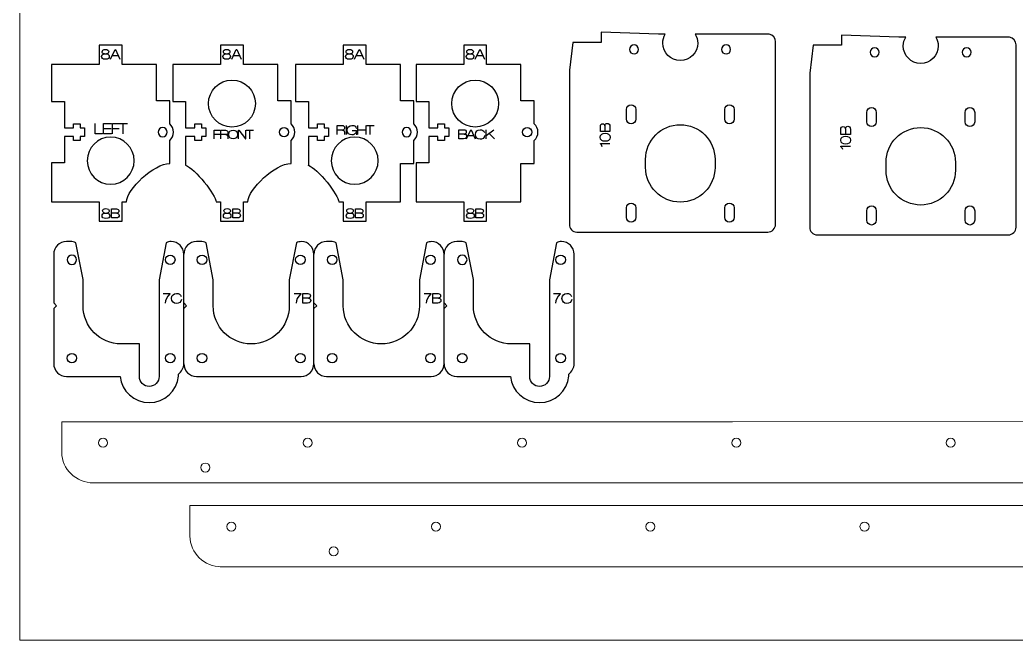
# Model space of a CAD drawing. Header units: millimetres. Extents: x 0 to 800, y 0 to 380.
# Drawn here: x 0 to 251.1, y 0 to 156.4 of the extents above; entities that cross this region are included whole.
import ezdxf

# ---------------------------------------------------------------- set-up
doc = ezdxf.new("R2010")
doc.units = ezdxf.units.MM
doc.layers.add('laser cut box', color=3, linetype='CONTINUOUS', lineweight=0, true_color=0x00ff00)
doc.layers.add('New Left D arm', color=1, linetype='CONTINUOUS', lineweight=0, true_color=0xff0000)
doc.layers.add('Layer_1', color=1, linetype='CONTINUOUS', true_color=0xff0000)

msp = doc.modelspace()

# ---------------------------------------------------------------- linework, layer by layer
at = {"layer": 'laser cut box', "color": 3, "true_color": 0x00ff00}
for p, q in [((0, 380), (0, 0)), ((0, 0), (800, 0))]:
    msp.add_line(p, q, dxfattribs=at)
at = {"layer": 'Layer_1'}
for p, q in [((140.39, 102.88), (188.51, 102.88)), ((201.02, 102.16), (249.13, 102.16))]:
    msp.add_line(p, q, dxfattribs=at)
at = {"layer": 'Layer_1', "color": 1, "true_color": 0xff0000}
for points in [[(162.69, 152.77), (160.97, 152.77), (146.5, 153.26), (146.5, 150.72), (139.38, 150.72), (138.5, 143.67), (138.5, 104.86)], [(188.36, 152.77), (170.25, 152.77)], [(190.48, 104.86), (190.48, 150.83)], [(223.31, 152.05), (221.59, 152.05), (207.12, 152.53), (207.12, 150), (200, 150), (199.12, 142.95), (199.12, 104.13)], [(248.99, 152.05), (230.87, 152.05)], [(37.76, 130.15), (37.76, 136), (34.4, 136), (34.4, 145.12), (25.76, 145.12), (25.76, 150), (20, 150), (20, 145.12), (8, 145.12), (8, 135.84), (11.2, 135.84), (11.2, 129.2), (13.49, 129.2), (13.49, 130.16), (15.17, 130.16), (15.17, 129.2), (16.28, 129.2), (16.28, 126.96), (15.17, 126.96), (15.17, 126), (13.49, 126), (13.49, 126.96), (11.2, 126.96), (11.2, 120.32), (8, 120.32), (8, 110.48), (20, 110.48), (20, 105.6), (25.76, 105.6), (25.76, 110.48), (26.89, 110.48), (26.89, 110.48)], [(68.34, 130.15), (68.34, 136), (64.98, 136), (64.98, 145.12), (56.34, 145.12), (56.34, 150), (50.58, 150), (50.58, 145.12), (38.58, 145.12), (38.58, 135.84), (41.78, 135.84), (41.78, 129.2), (44.07, 129.2), (44.07, 130.16), (45.75, 130.16), (45.75, 129.2), (46.86, 129.2), (46.86, 126.96), (45.75, 126.96), (45.75, 126), (44.07, 126), (44.07, 126.96), (41.78, 126.96), (41.78, 119.71), (41.78, 119.71), (41.78, 119.71)], [(99.27, 130.15), (99.27, 136), (95.91, 136), (95.91, 145.12), (87.27, 145.12), (87.27, 150), (81.51, 150), (81.51, 145.12), (69.51, 145.12), (69.51, 135.84), (72.71, 135.84), (72.71, 129.2), (75, 129.2), (75, 130.16), (76.68, 130.16), (76.68, 129.2), (77.79, 129.2), (77.79, 126.96), (76.68, 126.96), (76.68, 126), (75, 126), (75, 126.96), (72.71, 126.96), (72.71, 119.7), (72.71, 119.71)], [(129.64, 130.15), (129.64, 136), (126.28, 136), (126.28, 145.12), (117.64, 145.12), (117.64, 150), (111.88, 150), (111.88, 145.12), (99.88, 145.12), (99.88, 135.84), (103.08, 135.84), (103.08, 129.2), (105.37, 129.2), (105.37, 130.16), (107.05, 130.16), (107.05, 129.2), (108.16, 129.2), (108.16, 126.96), (107.05, 126.96), (107.05, 126), (105.37, 126), (105.37, 126.96), (103.08, 126.96), (103.08, 120.32), (99.88, 120.32), (99.88, 110.48), (111.88, 110.48), (111.88, 105.6), (117.64, 105.6), (117.64, 110.48), (126.28, 110.48), (126.28, 120.16), (129.64, 120.16), (129.64, 126.01)], [(251.1, 104.13), (251.1, 150.11)], [(154.83, 147.78), (154.83, 147.78)], [(178.03, 147.78), (178.03, 147.78)], [(215.45, 147.06), (215.45, 147.06)], [(238.65, 147.06), (238.65, 147.06)], [(59.38, 135.28), (59.38, 135.28)], [(120.68, 135.28), (120.68, 135.28)], [(152.87, 131.38), (152.87, 133.79)], [(155.27, 133.79), (155.27, 131.38), (155.27, 131.38)], [(177.67, 131.38), (177.67, 133.79)], [(180.07, 133.79), (180.07, 131.38), (180.07, 131.38)], [(213.49, 130.66), (213.49, 133.07)], [(215.89, 133.07), (215.89, 130.66), (215.89, 130.66)], [(238.29, 130.66), (238.29, 133.07)], [(240.69, 133.07), (240.69, 130.66), (240.69, 130.66)], [(37.16, 128.08), (37.16, 128.08)], [(67.74, 128.08), (67.74, 128.08)], [(98.67, 128.08), (98.67, 128.08)], [(129.04, 128.08), (129.04, 128.08)], [(37.76, 120.16), (37.76, 126.01)], [(68.34, 120.16), (68.34, 126.01)], [(99.27, 120.16), (99.27, 126.01)], [(28.8, 120.88), (28.8, 120.88)], [(90.31, 120.88), (90.31, 120.88)], [(157.71, 119.18), (157.71, 121.19)], [(175.23, 121.19), (175.23, 119.18), (175.23, 119.18)], [(37.76, 120.16), (37.76, 120.16), (37.76, 120.16)], [(80.38, 110.48), (80.38, 110.48), (81.51, 110.48), (81.51, 105.6), (87.27, 105.6), (87.27, 110.48), (95.91, 110.48), (95.91, 120.16), (99.27, 120.16), (99.27, 120.16), (99.27, 120.16)], [(218.33, 118.46), (218.33, 120.46)], [(235.85, 120.46), (235.85, 118.46), (235.85, 118.46)], [(49.45, 110.48), (49.45, 110.48), (50.58, 110.48), (50.58, 105.6), (56.34, 105.6), (56.34, 110.48), (57.47, 110.48), (57.47, 110.48)], [(152.87, 106.58), (152.87, 108.99)], [(155.27, 108.99), (155.27, 106.58), (155.27, 106.58)], [(177.67, 106.58), (177.67, 108.99)], [(180.07, 108.99), (180.07, 106.58), (180.07, 106.58)], [(213.49, 105.86), (213.49, 108.27)], [(215.89, 108.27), (215.89, 105.86), (215.89, 105.86)], [(238.29, 105.86), (238.29, 108.27)], [(240.69, 108.27), (240.69, 105.86), (240.69, 105.86)], [(12.71, 100.49), (11.71, 100.49)], [(38.11, 100.49), (38.11, 100.49)], [(45.51, 100.49), (44.51, 100.49)], [(78.31, 100.49), (77.31, 100.49)], [(111.11, 100.49), (110.11, 100.49)], [(15.91, 84.29), (15.91, 90.88), (14.12, 100.16)], [(36.89, 100.16), (35.1, 90.86), (35.09, 66.49)], [(48.71, 84.29), (48.71, 90.87), (46.92, 100.16)], [(69.69, 100.16), (67.9, 90.86), (67.91, 84.29)], [(81.51, 84.29), (81.51, 90.87), (79.72, 100.16)], [(102.49, 100.16), (100.7, 90.86), (100.71, 84.29)], [(114.31, 84.29), (114.31, 90.88), (112.52, 100.16)], [(135.29, 100.16), (133.5, 90.86), (133.49, 66.49)], [(8.51, 97.29), (8.51, 85.01), (9.21, 84.3), (8.51, 83.6), (8.51, 69.69)], [(41.31, 69.69), (41.31, 97.29)], [(45.9, 97.09), (45.9, 97.09)], [(70.7, 97.09), (70.7, 97.09)], [(74.11, 69.69), (74.11, 97.29)], [(78.71, 97.09), (78.71, 97.09)], [(103.51, 97.09), (103.51, 97.09)], [(106.91, 69.69), (106.91, 97.29)], [(139.71, 69.69), (139.71, 97.29)], [(13.1, 94.69), (13.1, 94.69)], [(37.9, 94.69), (37.9, 94.69)], [(111.51, 94.69), (111.51, 94.69)], [(136.31, 94.69), (136.31, 94.69)], [(41.3, 85.01), (42.01, 84.3), (41.3, 83.6)], [(74.11, 85.01), (74.81, 84.3), (74.11, 83.6)], [(106.91, 85.01), (107.61, 84.3), (106.91, 83.6)], [(30.12, 66.43), (30.12, 74.74)], [(128.52, 66.43), (128.52, 74.74)], [(13.1, 72.29), (13.1, 72.29)], [(45.9, 72.29), (45.9, 72.29)], [(70.7, 72.29), (70.7, 72.29)], [(78.71, 72.29), (78.71, 72.29)], [(103.51, 72.29), (103.51, 72.29)], [(111.51, 72.29), (111.51, 72.29)], [(37.9, 69.89), (37.9, 69.89)], [(136.31, 69.89), (136.31, 69.89)], [(11.71, 66.49), (25.24, 66.49)], [(39.96, 66.56), (39.96, 67.09)], [(44.51, 66.49), (70.91, 66.49)], [(77.31, 66.49), (103.71, 66.49)], [(110.11, 66.49), (123.64, 66.49)], [(138.36, 66.56), (138.36, 67.09)]]:
    msp.add_lwpolyline(points, dxfattribs=at)
at = {"layer": 'Layer_1', "color": 5, "true_color": 0x0000ff}
for points in [[(22.87, 146.48), (23.98, 148.9), (24.07, 148.9), (25.18, 146.48)], [(53.44, 146.48), (54.55, 148.9), (54.64, 148.9), (55.75, 146.48)], [(84.37, 146.48), (85.48, 148.9), (85.57, 148.9), (86.68, 146.48)], [(114.79, 146.48), (115.9, 148.9), (115.99, 148.9), (117.1, 146.48)], [(21.28, 147.81), (21.28, 147.82)], [(21.28, 147.81), (21.83, 147.81)], [(21.28, 147.81), (21.28, 147.81)], [(21.83, 147.82), (21.83, 147.81)], [(24.81, 147.28), (23.23, 147.28)], [(51.85, 147.81), (51.85, 147.82)], [(51.85, 147.81), (52.4, 147.81)], [(51.85, 147.81), (51.85, 147.81)], [(52.4, 147.82), (52.4, 147.81)], [(55.38, 147.28), (53.8, 147.28)], [(82.78, 147.81), (82.78, 147.82)], [(82.78, 147.81), (83.33, 147.81)], [(82.78, 147.81), (82.78, 147.81)], [(83.33, 147.82), (83.33, 147.81)], [(86.31, 147.28), (84.73, 147.28)], [(113.2, 147.81), (113.2, 147.82)], [(113.2, 147.81), (113.75, 147.81)], [(113.2, 147.81), (113.2, 147.81)], [(113.75, 147.82), (113.75, 147.81)], [(116.73, 147.28), (115.15, 147.28)], [(20.8, 127.62), (18.97, 127.62), (18.97, 130.22)], [(23.1, 127.62), (21.05, 127.62), (21.05, 130.22), (23.07, 130.22)], [(21.05, 129.01), (22.99, 129.01)], [(23.32, 127.62), (23.32, 130.22), (25.15, 130.22)], [(23.32, 129.01), (25.04, 129.01)], [(24.87, 130.22), (27.11, 130.22)], [(26, 127.62), (26, 130.22)], [(48.98, 126.41), (48.98, 128.55), (50.48, 128.55)], [(50.64, 126.41), (50.64, 128.55), (51.82, 128.55)], [(53.73, 128.6), (53.73, 128.6)], [(55.09, 126.41), (55.09, 128.55), (55.17, 128.55), (56.86, 126.41), (56.93, 126.41), (56.93, 128.55)], [(57.05, 128.55), (58.9, 128.55)], [(57.98, 126.41), (57.98, 128.55)], [(79.94, 127.47), (79.94, 129.77), (81.2, 129.77)], [(81.29, 128.59), (81.29, 128.59), (79.94, 128.58)], [(82.22, 129.77), (82.22, 127.47)], [(83.78, 128.5), (84.86, 128.5), (84.86, 127.42)], [(85.21, 127.47), (85.21, 129.77)], [(85.21, 128.7), (87.18, 128.7)], [(87.18, 129.77), (87.18, 127.47)], [(87.33, 129.77), (89.32, 129.77)], [(88.29, 127.47), (88.29, 129.75)], [(110.66, 128.68), (111.91, 128.68)], [(111.83, 126.38), (110.66, 126.38), (110.66, 128.68), (110.66, 128.68)], [(112.6, 126.38), (113.66, 128.68), (113.74, 128.68), (114.8, 126.38)], [(117.55, 127.24), (119.44, 128.68)], [(117.55, 126.38), (117.55, 128.68)], [(146.32, 128.24), (146.32, 129.55)], [(148.74, 129.46), (148.74, 128.24), (146.32, 128.24), (146.32, 128.24)], [(147.47, 129.66), (147.47, 128.24)], [(147.47, 129.66), (147.47, 129.66)], [(206.94, 127.51), (206.94, 128.82)], [(209.36, 128.74), (209.36, 127.51), (206.94, 127.51), (206.94, 127.51)], [(208.09, 128.94), (208.09, 127.51)], [(208.09, 128.94), (208.1, 128.94)], [(48.98, 127.56), (50.39, 127.56)], [(51.9, 127.46), (51.89, 127.45), (50.64, 127.45)], [(112.02, 127.59), (110.66, 127.59)], [(112.02, 127.59), (112.02, 127.58)], [(114.45, 127.14), (112.94, 127.14)], [(118.25, 127.77), (119.65, 126.38)], [(146.28, 126.78), (146.28, 126.78)], [(206.91, 126.05), (206.91, 126.05)], [(146.34, 125.14), (146.34, 125.23), (148.72, 125.23)], [(206.96, 124.41), (206.96, 124.5), (209.34, 124.5)], [(23.08, 108.73), (24.33, 108.73)], [(24.25, 106.44), (23.08, 106.44), (23.08, 108.73), (23.08, 108.73)], [(53.65, 108.73), (54.9, 108.73)], [(54.81, 106.44), (53.65, 106.44), (53.65, 108.73), (53.65, 108.73)], [(84.62, 108.73), (85.87, 108.73)], [(85.78, 106.44), (84.62, 106.44), (84.62, 108.73), (84.62, 108.73)], [(114.97, 108.73), (116.22, 108.73)], [(116.13, 106.44), (114.97, 106.44), (114.97, 108.73), (114.97, 108.73)], [(21.4, 107.67), (21.4, 107.68)], [(21.4, 107.67), (21.95, 107.67)], [(21.4, 107.67), (21.4, 107.67)], [(21.95, 107.68), (21.95, 107.67)], [(24.44, 107.64), (23.08, 107.64)], [(24.44, 107.64), (24.44, 107.64)], [(51.97, 107.67), (51.97, 107.68)], [(51.97, 107.67), (52.52, 107.67)], [(51.97, 107.67), (51.97, 107.67)], [(52.52, 107.68), (52.52, 107.67)], [(55.01, 107.64), (53.65, 107.64)], [(55.01, 107.64), (55.01, 107.64)], [(82.94, 107.67), (82.94, 107.68)], [(82.94, 107.67), (83.49, 107.67)], [(82.94, 107.67), (82.94, 107.67)], [(83.49, 107.68), (83.49, 107.67)], [(85.98, 107.64), (84.62, 107.64)], [(85.98, 107.64), (85.98, 107.64)], [(113.29, 107.67), (113.29, 107.68)], [(113.29, 107.67), (113.84, 107.67)], [(113.29, 107.67), (113.29, 107.67)], [(113.84, 107.68), (113.84, 107.67)], [(116.33, 107.64), (114.97, 107.64)], [(116.33, 107.64), (116.33, 107.64)], [(36.12, 87.35), (37.81, 87.35), (37.81, 87.27)], [(69.1, 87.36), (70.78, 87.36), (70.78, 87.27)], [(71.29, 87.37), (72.6, 87.37)], [(72.51, 84.96), (71.29, 84.96), (71.29, 87.37), (71.29, 87.37)], [(72.72, 86.22), (71.29, 86.22)], [(72.72, 86.22), (72.72, 86.22)], [(101.9, 87.35), (103.58, 87.35), (103.58, 87.27)], [(104.09, 87.37), (105.4, 87.37)], [(105.31, 84.95), (104.09, 84.95), (104.09, 87.37), (104.09, 87.37)], [(105.52, 86.22), (104.09, 86.22)], [(105.52, 86.22), (105.52, 86.22)], [(134.52, 87.35), (136.21, 87.35), (136.21, 87.27)]]:
    msp.add_lwpolyline(points, dxfattribs=at)
at = {"layer": 'Layer_1', "color": 1, "true_color": 0xff0000}
for points in [[(162.07, 150.53), (162.07, 151.35), (162.3, 152.11), (162.69, 152.77)], [(170.25, 152.77), (170.64, 152.12), (170.87, 151.35), (170.87, 150.53)], [(188.88, 152.77), (188.76, 152.75), (188.63, 152.77), (188.36, 152.77)], [(190.48, 150.83), (190.48, 151.8), (189.79, 152.6), (188.88, 152.77)], [(222.69, 149.8), (222.69, 150.62), (222.92, 151.39), (223.31, 152.05)], [(230.87, 152.05), (231.26, 151.39), (231.49, 150.62), (231.49, 149.8)], [(249.5, 152.05), (249.38, 152.03), (249.26, 152.05), (248.99, 152.05)], [(251.1, 150.11), (251.1, 151.07), (250.41, 151.87), (249.5, 152.05)], [(154.83, 150.06), (154.2, 150.06), (153.69, 149.55), (153.69, 148.92)], [(153.69, 148.92), (153.69, 148.29), (154.2, 147.78), (154.83, 147.78)], [(155.97, 148.92), (155.97, 149.55), (155.46, 150.06), (154.83, 150.06)], [(154.83, 147.78), (155.46, 147.78), (155.97, 148.29), (155.97, 148.92)], [(166.47, 146.13), (164.04, 146.13), (162.07, 148.1), (162.07, 150.53)], [(170.87, 150.53), (170.87, 148.1), (168.9, 146.13), (166.47, 146.13)], [(178.03, 150.06), (177.4, 150.06), (176.89, 149.55), (176.89, 148.92)], [(176.89, 148.92), (176.89, 148.29), (177.4, 147.78), (178.03, 147.78)], [(179.17, 148.92), (179.17, 149.55), (178.66, 150.06), (178.03, 150.06)], [(178.03, 147.78), (178.66, 147.78), (179.17, 148.29), (179.17, 148.92)], [(215.45, 149.34), (214.83, 149.34), (214.31, 148.82), (214.31, 148.2)], [(214.31, 148.2), (214.31, 147.57), (214.83, 147.06), (215.45, 147.06)], [(216.59, 148.2), (216.59, 148.82), (216.08, 149.34), (215.45, 149.34)], [(215.45, 147.06), (216.08, 147.06), (216.59, 147.57), (216.59, 148.2)], [(227.09, 145.4), (224.66, 145.4), (222.69, 147.37), (222.69, 149.8)], [(231.49, 149.8), (231.49, 147.37), (229.52, 145.4), (227.09, 145.4)], [(238.65, 149.34), (238.03, 149.34), (237.51, 148.82), (237.51, 148.2)], [(237.51, 148.2), (237.51, 147.57), (238.03, 147.06), (238.65, 147.06)], [(239.79, 148.2), (239.79, 148.82), (239.28, 149.34), (238.65, 149.34)], [(238.65, 147.06), (239.28, 147.06), (239.79, 147.57), (239.79, 148.2)], [(47.54, 135.28), (47.54, 138.56), (50.19, 141.22), (53.46, 141.22)], [(53.46, 141.22), (56.73, 141.22), (59.38, 138.56), (59.38, 135.28)], [(108.84, 135.28), (108.84, 138.56), (111.49, 141.22), (114.76, 141.22)], [(114.76, 141.22), (118.03, 141.22), (120.68, 138.56), (120.68, 135.28)], [(53.46, 129.34), (50.19, 129.34), (47.54, 132), (47.54, 135.28)], [(59.38, 135.28), (59.38, 132), (56.73, 129.34), (53.46, 129.34)], [(114.76, 129.34), (111.49, 129.34), (108.84, 132), (108.84, 135.28)], [(120.68, 135.28), (120.68, 132), (118.03, 129.34), (114.76, 129.34)], [(152.87, 133.79), (152.87, 134.45), (153.4, 134.99), (154.07, 134.99)], [(154.07, 134.99), (154.73, 134.99), (155.27, 134.45), (155.27, 133.79)], [(177.67, 133.79), (177.67, 134.45), (178.2, 134.99), (178.87, 134.99)], [(178.87, 134.99), (179.53, 134.99), (180.07, 134.45), (180.07, 133.79)], [(213.49, 133.07), (213.49, 133.73), (214.03, 134.27), (214.69, 134.27)], [(214.69, 134.27), (215.35, 134.27), (215.89, 133.73), (215.89, 133.07)], [(238.29, 133.07), (238.29, 133.73), (238.83, 134.27), (239.49, 134.27)], [(239.49, 134.27), (240.15, 134.27), (240.69, 133.73), (240.69, 133.07)], [(154.07, 130.18), (153.4, 130.18), (152.87, 130.72), (152.87, 131.38)], [(155.27, 131.38), (155.27, 130.72), (154.73, 130.18), (154.07, 130.18)], [(178.87, 130.18), (178.2, 130.18), (177.67, 130.72), (177.67, 131.38)], [(180.07, 131.38), (180.07, 130.72), (179.53, 130.18), (178.87, 130.18)], [(214.69, 129.46), (214.03, 129.46), (213.49, 130), (213.49, 130.66)], [(215.89, 130.66), (215.89, 130), (215.35, 129.46), (214.69, 129.46)], [(239.49, 129.46), (238.83, 129.46), (238.29, 130), (238.29, 130.66)], [(240.69, 130.66), (240.69, 130), (240.15, 129.46), (239.49, 129.46)], [(36, 129.24), (35.36, 129.24), (34.84, 128.72), (34.84, 128.08)], [(34.84, 128.08), (34.84, 127.44), (35.36, 126.92), (36, 126.92)], [(37.16, 128.08), (37.16, 128.72), (36.64, 129.24), (36, 129.24)], [(36, 126.92), (36.64, 126.92), (37.16, 127.44), (37.16, 128.08)], [(38.72, 128.08), (38.72, 128.91), (38.35, 129.65), (37.76, 130.15)], [(37.76, 126.01), (38.35, 126.51), (38.72, 127.25), (38.72, 128.08)], [(65.42, 128.08), (65.42, 128.72), (65.94, 129.24), (66.58, 129.24)], [(66.58, 126.92), (65.94, 126.92), (65.42, 127.44), (65.42, 128.08)], [(66.58, 129.24), (67.22, 129.24), (67.74, 128.72), (67.74, 128.08)], [(67.74, 128.08), (67.74, 127.44), (67.22, 126.92), (66.58, 126.92)], [(69.3, 128.08), (69.3, 128.91), (68.92, 129.65), (68.34, 130.15)], [(68.34, 126.01), (68.92, 126.51), (69.3, 127.25), (69.3, 128.08)], [(97.51, 129.24), (96.87, 129.24), (96.35, 128.72), (96.35, 128.08)], [(96.35, 128.08), (96.35, 127.44), (96.87, 126.92), (97.51, 126.92)], [(98.67, 128.08), (98.67, 128.72), (98.15, 129.24), (97.51, 129.24)], [(97.51, 126.92), (98.15, 126.92), (98.67, 127.44), (98.67, 128.08)], [(100.23, 128.08), (100.23, 128.91), (99.85, 129.65), (99.27, 130.15)], [(99.27, 126.01), (99.85, 126.51), (100.23, 127.25), (100.23, 128.08)], [(126.72, 128.08), (126.72, 128.72), (127.24, 129.24), (127.88, 129.24)], [(127.88, 126.92), (127.24, 126.92), (126.72, 127.44), (126.72, 128.08)], [(127.88, 129.24), (128.52, 129.24), (129.04, 128.72), (129.04, 128.08)], [(129.04, 128.08), (129.04, 127.44), (128.52, 126.92), (127.88, 126.92)], [(130.6, 128.08), (130.6, 128.91), (130.22, 129.65), (129.64, 130.15)], [(129.64, 126.01), (130.22, 126.51), (130.6, 127.25), (130.6, 128.08)], [(157.71, 121.19), (157.71, 126.02), (161.63, 129.95), (166.47, 129.95)], [(166.47, 129.95), (171.31, 129.95), (175.23, 126.02), (175.23, 121.19)], [(218.33, 120.46), (218.33, 125.3), (222.25, 129.22), (227.09, 129.22)], [(227.09, 129.22), (231.93, 129.22), (235.85, 125.3), (235.85, 120.46)], [(22.88, 126.82), (19.61, 126.82), (16.96, 124.16), (16.96, 120.88)], [(28.8, 120.88), (28.8, 124.16), (26.15, 126.82), (22.88, 126.82)], [(84.39, 126.82), (81.12, 126.82), (78.47, 124.16), (78.47, 120.88)], [(90.31, 120.88), (90.31, 124.16), (87.66, 126.82), (84.39, 126.82)], [(16.96, 120.88), (16.96, 117.6), (19.61, 114.94), (22.88, 114.94)], [(22.88, 114.94), (26.15, 114.94), (28.8, 117.6), (28.8, 120.88)], [(78.47, 120.88), (78.47, 117.6), (81.12, 114.94), (84.39, 114.94)], [(84.39, 114.94), (87.66, 114.94), (90.31, 117.6), (90.31, 120.88)], [(26.89, 110.48), (26.89, 113.69), (33.8, 120.16), (37.76, 120.16)], [(41.78, 119.71), (44.09, 119.06), (49.45, 112.07), (49.45, 110.48)], [(57.47, 110.48), (57.47, 113.69), (64.38, 120.16), (68.34, 120.16)], [(72.71, 119.71), (75.02, 119.06), (80.38, 112.07), (80.38, 110.48)], [(166.47, 110.42), (161.63, 110.42), (157.71, 114.35), (157.71, 119.18)], [(175.23, 119.18), (175.23, 114.35), (171.3, 110.42), (166.47, 110.42)], [(227.09, 109.7), (222.25, 109.7), (218.33, 113.62), (218.33, 118.46)], [(235.85, 118.46), (235.85, 113.62), (231.93, 109.7), (227.09, 109.7)], [(152.87, 108.99), (152.87, 109.65), (153.4, 110.19), (154.07, 110.19)], [(154.07, 110.19), (154.73, 110.19), (155.27, 109.65), (155.27, 108.99)], [(177.67, 108.99), (177.67, 109.65), (178.2, 110.19), (178.87, 110.19)], [(178.87, 110.19), (179.53, 110.19), (180.07, 109.65), (180.07, 108.99)], [(213.49, 108.27), (213.49, 108.93), (214.03, 109.47), (214.69, 109.47)], [(214.69, 109.47), (215.35, 109.47), (215.89, 108.93), (215.89, 108.27)], [(238.29, 108.27), (238.29, 108.93), (238.83, 109.47), (239.49, 109.47)], [(239.49, 109.47), (240.15, 109.47), (240.69, 108.93), (240.69, 108.27)], [(154.07, 105.38), (153.4, 105.38), (152.87, 105.92), (152.87, 106.58)], [(155.27, 106.58), (155.27, 105.92), (154.73, 105.38), (154.07, 105.38)], [(178.87, 105.38), (178.2, 105.38), (177.67, 105.92), (177.67, 106.58)], [(180.07, 106.58), (180.07, 105.92), (179.53, 105.38), (178.87, 105.38)], [(214.69, 104.66), (214.03, 104.66), (213.49, 105.2), (213.49, 105.86)], [(215.89, 105.86), (215.89, 105.2), (215.35, 104.66), (214.69, 104.66)], [(239.49, 104.66), (238.83, 104.66), (238.29, 105.2), (238.29, 105.86)], [(240.69, 105.86), (240.69, 105.2), (240.15, 104.66), (239.49, 104.66)], [(138.5, 104.86), (138.42, 103.77), (139.3, 102.88), (140.39, 102.88)], [(188.51, 102.88), (189.6, 102.88), (190.48, 103.76), (190.48, 104.86)], [(199.12, 104.13), (199.04, 103.04), (199.92, 102.16), (201.02, 102.16)], [(249.13, 102.16), (250.22, 102.16), (251.1, 103.04), (251.1, 104.13)], [(11.71, 100.49), (9.94, 100.49), (8.51, 99.06), (8.51, 97.29)], [(14.12, 100.16), (13.69, 100.37), (13.22, 100.49), (12.71, 100.49)], [(38.11, 100.49), (37.6, 100.49), (37.32, 100.37), (36.89, 100.16)], [(41.31, 97.29), (41.31, 99.06), (39.87, 100.49), (38.11, 100.49)], [(44.51, 100.49), (42.74, 100.49), (41.31, 99.06), (41.31, 97.29)], [(46.92, 100.16), (46.5, 100.37), (46.02, 100.49), (45.51, 100.49)], [(71.01, 100.49), (70.54, 100.47), (70.09, 100.36), (69.69, 100.16)], [(74.11, 97.29), (74.11, 99.02), (72.73, 100.43), (71.01, 100.49)], [(77.31, 100.49), (75.54, 100.49), (74.11, 99.06), (74.11, 97.29)], [(79.72, 100.16), (79.3, 100.37), (78.82, 100.49), (78.31, 100.49)], [(103.81, 100.49), (103.34, 100.47), (102.89, 100.36), (102.49, 100.16)], [(106.91, 97.29), (106.91, 99.02), (105.53, 100.43), (103.81, 100.49)], [(110.11, 100.49), (108.34, 100.49), (106.91, 99.06), (106.91, 97.29)], [(112.52, 100.16), (112.09, 100.37), (111.61, 100.49), (111.11, 100.49)], [(136.51, 100.49), (136, 100.49), (135.72, 100.37), (135.29, 100.16)], [(139.71, 97.29), (139.71, 99.06), (138.27, 100.49), (136.51, 100.49)], [(13.1, 97.09), (12.44, 97.09), (11.9, 96.55), (11.9, 95.89)], [(11.9, 95.89), (11.9, 95.23), (12.44, 94.69), (13.1, 94.69)], [(14.3, 95.89), (14.3, 96.55), (13.77, 97.09), (13.1, 97.09)], [(13.1, 94.69), (13.77, 94.69), (14.3, 95.23), (14.3, 95.89)], [(36.7, 95.89), (36.7, 96.55), (37.24, 97.09), (37.9, 97.09)], [(37.9, 94.69), (37.24, 94.69), (36.7, 95.23), (36.7, 95.89)], [(37.9, 97.09), (38.57, 97.09), (39.1, 96.55), (39.1, 95.89)], [(39.1, 95.89), (39.1, 95.23), (38.57, 94.69), (37.9, 94.69)], [(44.7, 95.89), (44.7, 96.55), (45.24, 97.09), (45.9, 97.09)], [(45.9, 94.69), (45.24, 94.69), (44.7, 95.23), (44.7, 95.89)], [(45.9, 97.09), (46.57, 97.09), (47.1, 96.55), (47.1, 95.89)], [(47.1, 95.89), (47.1, 95.23), (46.57, 94.69), (45.9, 94.69)], [(69.5, 95.89), (69.5, 96.55), (70.04, 97.09), (70.7, 97.09)], [(70.7, 94.69), (70.04, 94.69), (69.5, 95.23), (69.5, 95.89)], [(70.7, 97.09), (71.37, 97.09), (71.9, 96.55), (71.9, 95.89)], [(71.9, 95.89), (71.9, 95.23), (71.37, 94.69), (70.7, 94.69)], [(77.51, 95.89), (77.51, 96.55), (78.04, 97.09), (78.71, 97.09)], [(78.71, 94.69), (78.04, 94.69), (77.51, 95.23), (77.51, 95.89)], [(78.71, 97.09), (79.37, 97.09), (79.91, 96.55), (79.91, 95.89)], [(79.91, 95.89), (79.91, 95.23), (79.37, 94.69), (78.71, 94.69)], [(102.31, 95.89), (102.31, 96.55), (102.84, 97.09), (103.51, 97.09)], [(103.51, 94.69), (102.84, 94.69), (102.31, 95.23), (102.31, 95.89)], [(103.51, 97.09), (104.17, 97.09), (104.71, 96.55), (104.71, 95.89)], [(104.71, 95.89), (104.71, 95.23), (104.17, 94.69), (103.51, 94.69)], [(111.51, 97.09), (110.84, 97.09), (110.31, 96.55), (110.31, 95.89)], [(110.31, 95.89), (110.31, 95.23), (110.84, 94.69), (111.51, 94.69)], [(112.71, 95.89), (112.71, 96.55), (112.17, 97.09), (111.51, 97.09)], [(111.51, 94.69), (112.17, 94.69), (112.71, 95.23), (112.71, 95.89)], [(135.11, 95.89), (135.11, 96.55), (135.64, 97.09), (136.31, 97.09)], [(136.31, 94.69), (135.64, 94.69), (135.11, 95.23), (135.11, 95.89)], [(136.31, 97.09), (136.97, 97.09), (137.51, 96.55), (137.51, 95.89)], [(137.51, 95.89), (137.51, 95.23), (136.97, 94.69), (136.31, 94.69)], [(25.51, 74.69), (20.2, 74.69), (15.91, 78.99), (15.91, 84.29)], [(58.31, 74.69), (53, 74.69), (48.71, 78.99), (48.71, 84.29)], [(67.91, 84.29), (67.91, 78.99), (63.61, 74.69), (58.31, 74.69)], [(91.11, 74.69), (85.8, 74.69), (81.51, 78.99), (81.51, 84.29)], [(100.71, 84.29), (100.71, 78.99), (96.41, 74.69), (91.11, 74.69)], [(123.91, 74.69), (118.6, 74.69), (114.31, 78.99), (114.31, 84.29)], [(30.12, 74.74), (30.12, 74.74), (27.18, 74.69), (25.51, 74.69)], [(128.52, 74.74), (128.52, 74.74), (125.58, 74.69), (123.91, 74.69)], [(11.9, 71.09), (11.9, 71.75), (12.44, 72.29), (13.1, 72.29)], [(13.1, 69.89), (12.44, 69.89), (11.9, 70.43), (11.9, 71.09)], [(13.1, 72.29), (13.77, 72.29), (14.3, 71.75), (14.3, 71.09)], [(14.3, 71.09), (14.3, 70.43), (13.77, 69.89), (13.1, 69.89)], [(36.7, 71.09), (36.7, 71.75), (37.24, 72.29), (37.9, 72.29)], [(37.9, 69.89), (37.24, 69.89), (36.7, 70.43), (36.7, 71.09)], [(37.9, 72.29), (38.57, 72.29), (39.1, 71.75), (39.1, 71.09)], [(39.1, 71.09), (39.1, 70.43), (38.57, 69.89), (37.9, 69.89)], [(44.7, 71.09), (44.7, 71.75), (45.24, 72.29), (45.9, 72.29)], [(45.9, 69.89), (45.24, 69.89), (44.7, 70.43), (44.7, 71.09)], [(45.9, 72.29), (46.57, 72.29), (47.1, 71.75), (47.1, 71.09)], [(47.1, 71.09), (47.1, 70.43), (46.57, 69.89), (45.9, 69.89)], [(69.5, 71.09), (69.5, 71.75), (70.04, 72.29), (70.7, 72.29)], [(70.7, 69.89), (70.04, 69.89), (69.5, 70.43), (69.5, 71.09)], [(70.7, 72.29), (71.37, 72.29), (71.9, 71.75), (71.9, 71.09)], [(71.9, 71.09), (71.9, 70.43), (71.37, 69.89), (70.7, 69.89)], [(77.51, 71.09), (77.51, 71.75), (78.04, 72.29), (78.71, 72.29)], [(78.71, 69.89), (78.04, 69.89), (77.51, 70.43), (77.51, 71.09)], [(78.71, 72.29), (79.37, 72.29), (79.91, 71.75), (79.91, 71.09)], [(79.91, 71.09), (79.91, 70.43), (79.37, 69.89), (78.71, 69.89)], [(102.31, 71.09), (102.31, 71.75), (102.84, 72.29), (103.51, 72.29)], [(103.51, 69.89), (102.84, 69.89), (102.31, 70.43), (102.31, 71.09)], [(103.51, 72.29), (104.17, 72.29), (104.71, 71.75), (104.71, 71.09)], [(104.71, 71.09), (104.71, 70.43), (104.17, 69.89), (103.51, 69.89)], [(110.31, 71.09), (110.31, 71.75), (110.84, 72.29), (111.51, 72.29)], [(111.51, 69.89), (110.84, 69.89), (110.31, 70.43), (110.31, 71.09)], [(111.51, 72.29), (112.17, 72.29), (112.71, 71.75), (112.71, 71.09)], [(112.71, 71.09), (112.71, 70.43), (112.17, 69.89), (111.51, 69.89)], [(135.11, 71.09), (135.11, 71.75), (135.64, 72.29), (136.31, 72.29)], [(136.31, 69.89), (135.64, 69.89), (135.11, 70.43), (135.11, 71.09)], [(136.31, 72.29), (136.97, 72.29), (137.51, 71.75), (137.51, 71.09)], [(137.51, 71.09), (137.51, 70.43), (136.97, 69.89), (136.31, 69.89)], [(8.51, 69.69), (8.51, 67.92), (9.94, 66.49), (11.71, 66.49)], [(39.96, 67.09), (40.77, 67.67), (41.31, 68.62), (41.31, 69.69)], [(41.31, 69.69), (41.31, 67.92), (42.74, 66.49), (44.51, 66.49)], [(70.91, 66.49), (72.67, 66.49), (74.11, 67.92), (74.11, 69.69)], [(74.11, 69.69), (74.11, 67.92), (75.54, 66.49), (77.31, 66.49)], [(103.71, 66.49), (105.47, 66.49), (106.91, 67.92), (106.91, 69.69)], [(106.91, 69.69), (106.91, 67.92), (108.34, 66.49), (110.11, 66.49)], [(138.36, 67.09), (139.17, 67.67), (139.71, 68.62), (139.71, 69.69)], [(25.24, 66.49), (25.64, 62.78), (28.78, 59.89), (32.6, 59.89)], [(32.6, 63.95), (31.23, 63.95), (30.12, 65.06), (30.12, 66.43)], [(32.6, 59.89), (36.44, 59.89), (39.59, 62.81), (39.96, 66.56)], [(35.09, 66.49), (35.09, 65.12), (33.97, 63.95), (32.6, 63.95)], [(123.64, 66.49), (124.04, 62.78), (127.18, 59.89), (131, 59.89)], [(131, 63.95), (129.63, 63.95), (128.52, 65.06), (128.52, 66.43)], [(131, 59.89), (134.84, 59.89), (137.99, 62.81), (138.36, 66.56)], [(133.49, 66.49), (133.49, 65.12), (132.37, 63.95), (131, 63.95)]]:
    msp.add_open_spline(points, degree=3, dxfattribs=at)
at = {"layer": 'Layer_1', "color": 5, "true_color": 0x0000ff}
for points in [[(20.73, 148.34), (20.73, 148.73), (21.02, 148.93), (21.56, 148.93)], [(21.28, 147.82), (20.85, 147.85), (20.73, 148.14), (20.73, 148.34)], [(21.56, 148.93), (22.09, 148.93), (22.39, 148.73), (22.39, 148.34)], [(22.39, 148.34), (22.39, 148.14), (22.26, 147.85), (21.83, 147.82)], [(51.3, 148.34), (51.3, 148.73), (51.59, 148.93), (52.12, 148.93)], [(51.85, 147.82), (51.42, 147.85), (51.3, 148.14), (51.3, 148.34)], [(52.12, 148.93), (52.66, 148.93), (52.95, 148.73), (52.95, 148.34)], [(52.95, 148.34), (52.95, 148.14), (52.83, 147.85), (52.4, 147.82)], [(82.22, 148.34), (82.22, 148.73), (82.52, 148.93), (83.05, 148.93)], [(82.78, 147.82), (82.35, 147.85), (82.22, 148.14), (82.22, 148.34)], [(83.05, 148.93), (83.59, 148.93), (83.88, 148.73), (83.88, 148.34)], [(83.88, 148.34), (83.88, 148.14), (83.76, 147.85), (83.33, 147.82)], [(112.64, 148.34), (112.64, 148.73), (112.94, 148.93), (113.47, 148.93)], [(113.2, 147.82), (112.77, 147.85), (112.64, 148.14), (112.64, 148.34)], [(113.47, 148.93), (114.01, 148.93), (114.3, 148.73), (114.3, 148.34)], [(114.3, 148.34), (114.3, 148.14), (114.18, 147.85), (113.75, 147.82)], [(20.6, 147.13), (20.6, 147.51), (20.8, 147.76), (21.28, 147.81)], [(21.56, 146.44), (20.84, 146.44), (20.6, 146.76), (20.6, 147.13)], [(22.51, 147.13), (22.51, 146.76), (22.27, 146.44), (21.56, 146.44)], [(21.83, 147.81), (22.31, 147.76), (22.51, 147.51), (22.51, 147.13)], [(51.17, 147.13), (51.17, 147.51), (51.37, 147.76), (51.85, 147.81)], [(52.12, 146.44), (51.41, 146.44), (51.17, 146.76), (51.17, 147.13)], [(53.08, 147.13), (53.08, 146.76), (52.84, 146.44), (52.12, 146.44)], [(52.4, 147.81), (52.88, 147.76), (53.08, 147.51), (53.08, 147.13)], [(82.1, 147.13), (82.1, 147.51), (82.3, 147.76), (82.78, 147.81)], [(83.05, 146.44), (82.34, 146.44), (82.1, 146.76), (82.1, 147.13)], [(84.01, 147.13), (84.01, 146.76), (83.77, 146.44), (83.05, 146.44)], [(83.33, 147.81), (83.81, 147.76), (84.01, 147.51), (84.01, 147.13)], [(112.52, 147.13), (112.52, 147.51), (112.72, 147.76), (113.2, 147.81)], [(113.47, 146.44), (112.75, 146.44), (112.52, 146.76), (112.52, 147.13)], [(114.43, 147.13), (114.43, 146.76), (114.19, 146.44), (113.47, 146.44)], [(113.75, 147.81), (114.23, 147.76), (114.43, 147.51), (114.43, 147.13)], [(51.82, 128.55), (52.25, 128.55), (52.41, 128.35), (52.41, 127.97)], [(52.62, 127.48), (52.62, 128.19), (53.12, 128.6), (53.73, 128.6)], [(53.73, 128.6), (54.34, 128.6), (54.84, 128.19), (54.84, 127.48)], [(81.2, 129.77), (81.66, 129.77), (81.84, 129.55), (81.84, 129.14)], [(81.84, 129.14), (81.84, 128.92), (81.69, 128.61), (81.29, 128.59)], [(81.29, 128.59), (81.64, 128.58), (81.8, 128.42), (81.8, 128.1)], [(81.8, 128.1), (81.8, 128.02), (81.8, 127.56), (81.85, 127.47)], [(82.5, 128.57), (82.5, 129.33), (83.04, 129.77), (83.69, 129.77)], [(83.69, 127.37), (83.03, 127.37), (82.5, 127.81), (82.5, 128.57)], [(83.69, 129.77), (84.41, 129.77), (84.74, 129.45), (84.82, 129)], [(84.78, 128.11), (84.62, 127.58), (84.17, 127.37), (83.69, 127.37)], [(84.86, 128.5), (84.82, 128.23), (84.78, 128.11), (84.78, 128.11)], [(111.91, 128.68), (112.28, 128.68), (112.53, 128.48), (112.53, 128.11)], [(112.53, 128.11), (112.53, 127.84), (112.29, 127.58), (112.02, 127.59)], [(114.81, 127.48), (114.81, 128.24), (115.34, 128.68), (116, 128.68)], [(116, 128.68), (116.54, 128.68), (116.97, 128.46), (117.09, 127.96)], [(146.32, 129.55), (146.32, 129.93), (146.53, 130.2), (146.92, 130.2)], [(146.92, 130.2), (147.2, 130.2), (147.47, 129.95), (147.47, 129.66)], [(147.47, 129.66), (147.49, 129.98), (147.66, 130.27), (148.08, 130.27)], [(148.08, 130.27), (148.36, 130.27), (148.74, 130.09), (148.74, 129.46)], [(206.94, 128.82), (206.94, 129.21), (207.15, 129.47), (207.54, 129.47)], [(207.54, 129.47), (207.83, 129.47), (208.1, 129.22), (208.09, 128.94)], [(208.1, 128.94), (208.11, 129.25), (208.28, 129.55), (208.7, 129.55)], [(208.7, 129.55), (208.98, 129.55), (209.36, 129.37), (209.36, 128.74)], [(51.89, 127.45), (52.22, 127.45), (52.37, 127.3), (52.37, 127)], [(52.41, 127.97), (52.41, 127.76), (52.27, 127.48), (51.9, 127.46)], [(52.37, 127), (52.37, 126.92), (52.37, 126.5), (52.42, 126.41)], [(53.73, 126.36), (53.12, 126.36), (52.62, 126.77), (52.62, 127.48)], [(54.84, 127.48), (54.84, 126.77), (54.34, 126.36), (53.73, 126.36)], [(112.6, 127.01), (112.6, 126.74), (112.43, 126.38), (111.83, 126.38)], [(112.02, 127.58), (112.32, 127.57), (112.6, 127.41), (112.6, 127.01)], [(116, 126.28), (115.34, 126.28), (114.81, 126.72), (114.81, 127.48)], [(117.15, 127.2), (117.08, 126.59), (116.53, 126.28), (116, 126.28)], [(146.28, 126.78), (146.28, 127.52), (146.86, 127.79), (147.53, 127.79)], [(147.53, 125.76), (146.86, 125.76), (146.28, 126.03), (146.28, 126.78)], [(147.53, 127.79), (148.2, 127.79), (148.77, 127.52), (148.77, 126.78)], [(148.77, 126.78), (148.77, 126.03), (148.2, 125.76), (147.53, 125.76)], [(206.91, 126.05), (206.91, 126.8), (207.48, 127.06), (208.15, 127.06)], [(208.15, 125.04), (207.48, 125.04), (206.91, 125.31), (206.91, 126.05)], [(208.15, 127.06), (208.82, 127.06), (209.4, 126.8), (209.4, 126.05)], [(209.4, 126.05), (209.4, 125.31), (208.82, 125.04), (208.15, 125.04)], [(146.79, 124.39), (146.7, 124.75), (146.5, 125), (146.34, 125.14)], [(207.41, 123.66), (207.32, 124.03), (207.13, 124.27), (206.96, 124.41)], [(20.85, 108.2), (20.85, 108.59), (21.14, 108.79), (21.68, 108.79)], [(21.4, 107.68), (20.97, 107.71), (20.85, 108), (20.85, 108.2)], [(21.68, 108.79), (22.21, 108.79), (22.51, 108.59), (22.51, 108.2)], [(22.51, 108.2), (22.51, 108), (22.38, 107.71), (21.95, 107.68)], [(24.33, 108.73), (24.69, 108.73), (24.95, 108.54), (24.95, 108.16)], [(24.95, 108.16), (24.95, 107.89), (24.71, 107.64), (24.44, 107.64)], [(51.42, 108.2), (51.42, 108.59), (51.71, 108.79), (52.25, 108.79)], [(51.97, 107.68), (51.54, 107.71), (51.42, 108), (51.42, 108.2)], [(52.25, 108.79), (52.78, 108.79), (53.07, 108.59), (53.07, 108.2)], [(53.07, 108.2), (53.07, 108), (52.95, 107.71), (52.52, 107.68)], [(54.9, 108.73), (55.26, 108.73), (55.52, 108.54), (55.52, 108.16)], [(55.52, 108.16), (55.52, 107.89), (55.28, 107.64), (55.01, 107.64)], [(82.38, 108.2), (82.38, 108.59), (82.68, 108.79), (83.21, 108.79)], [(82.94, 107.68), (82.51, 107.71), (82.38, 108), (82.38, 108.2)], [(83.21, 108.79), (83.75, 108.79), (84.04, 108.59), (84.04, 108.2)], [(84.04, 108.2), (84.04, 108), (83.92, 107.71), (83.49, 107.68)], [(85.87, 108.73), (86.23, 108.73), (86.48, 108.54), (86.48, 108.16)], [(86.48, 108.16), (86.48, 107.89), (86.25, 107.64), (85.98, 107.64)], [(112.73, 108.2), (112.73, 108.59), (113.03, 108.79), (113.56, 108.79)], [(113.29, 107.68), (112.86, 107.71), (112.73, 108), (112.73, 108.2)], [(113.56, 108.79), (114.1, 108.79), (114.39, 108.59), (114.39, 108.2)], [(114.39, 108.2), (114.39, 108), (114.27, 107.71), (113.84, 107.68)], [(116.22, 108.73), (116.58, 108.73), (116.83, 108.54), (116.83, 108.16)], [(116.83, 108.16), (116.83, 107.89), (116.6, 107.64), (116.33, 107.64)], [(20.72, 106.99), (20.72, 107.37), (20.92, 107.62), (21.4, 107.67)], [(21.68, 106.3), (20.96, 106.3), (20.72, 106.62), (20.72, 106.99)], [(22.63, 106.99), (22.63, 106.62), (22.39, 106.3), (21.68, 106.3)], [(21.95, 107.67), (22.43, 107.62), (22.63, 107.37), (22.63, 106.99)], [(25.02, 107.06), (25.02, 106.79), (24.85, 106.44), (24.25, 106.44)], [(24.44, 107.64), (24.74, 107.62), (25.02, 107.46), (25.02, 107.06)], [(51.29, 106.99), (51.29, 107.37), (51.49, 107.62), (51.97, 107.67)], [(52.25, 106.3), (51.53, 106.3), (51.29, 106.62), (51.29, 106.99)], [(53.2, 106.99), (53.2, 106.62), (52.96, 106.3), (52.25, 106.3)], [(52.52, 107.67), (53, 107.62), (53.2, 107.37), (53.2, 106.99)], [(55.59, 107.06), (55.59, 106.79), (55.42, 106.44), (54.81, 106.44)], [(55.01, 107.64), (55.31, 107.62), (55.59, 107.46), (55.59, 107.06)], [(82.26, 106.99), (82.26, 107.37), (82.46, 107.62), (82.94, 107.67)], [(83.21, 106.3), (82.5, 106.3), (82.26, 106.62), (82.26, 106.99)], [(84.17, 106.99), (84.17, 106.62), (83.93, 106.3), (83.21, 106.3)], [(83.49, 107.67), (83.97, 107.62), (84.17, 107.37), (84.17, 106.99)], [(86.55, 107.06), (86.55, 106.79), (86.38, 106.44), (85.78, 106.44)], [(85.98, 107.64), (86.27, 107.62), (86.55, 107.46), (86.55, 107.06)], [(112.61, 106.99), (112.61, 107.37), (112.81, 107.62), (113.29, 107.67)], [(113.56, 106.3), (112.85, 106.3), (112.61, 106.62), (112.61, 106.99)], [(114.52, 106.99), (114.52, 106.62), (114.28, 106.3), (113.56, 106.3)], [(113.84, 107.67), (114.32, 107.62), (114.52, 107.37), (114.52, 106.99)], [(116.9, 107.06), (116.9, 106.79), (116.73, 106.44), (116.13, 106.44)], [(116.33, 107.64), (116.62, 107.62), (116.9, 107.46), (116.9, 107.06)], [(37.81, 87.27), (37.03, 86.58), (36.67, 85.79), (36.63, 84.97)], [(38.23, 86.16), (38.23, 86.96), (38.8, 87.43), (39.49, 87.43)], [(39.49, 84.9), (38.8, 84.9), (38.23, 85.36), (38.23, 86.16)], [(39.49, 87.43), (40.06, 87.43), (40.51, 87.19), (40.64, 86.67)], [(40.7, 85.87), (40.63, 85.23), (40.05, 84.9), (39.49, 84.9)], [(70.78, 87.27), (70, 86.58), (69.64, 85.79), (69.61, 84.97)], [(73.33, 85.61), (73.33, 85.33), (73.15, 84.96), (72.51, 84.96)], [(72.6, 87.37), (72.98, 87.37), (73.25, 87.17), (73.25, 86.77)], [(73.25, 86.77), (73.25, 86.49), (73, 86.22), (72.72, 86.22)], [(72.72, 86.22), (73.03, 86.2), (73.33, 86.04), (73.33, 85.61)], [(103.58, 87.27), (102.81, 86.58), (102.44, 85.79), (102.41, 84.97)], [(106.13, 85.61), (106.13, 85.33), (105.95, 84.95), (105.31, 84.95)], [(105.4, 87.37), (105.79, 87.37), (106.05, 87.17), (106.05, 86.77)], [(106.05, 86.77), (106.05, 86.49), (105.8, 86.22), (105.52, 86.22)], [(105.52, 86.22), (105.83, 86.2), (106.13, 86.03), (106.13, 85.61)], [(136.21, 87.27), (135.43, 86.58), (135.07, 85.79), (135.03, 84.97)], [(136.64, 86.16), (136.64, 86.96), (137.2, 87.43), (137.89, 87.43)], [(137.89, 84.9), (137.2, 84.9), (136.64, 85.36), (136.64, 86.16)], [(137.89, 87.43), (138.46, 87.43), (138.91, 87.19), (139.04, 86.67)], [(139.1, 85.87), (139.03, 85.23), (138.45, 84.9), (137.89, 84.9)]]:
    msp.add_open_spline(points, degree=3, dxfattribs=at)
at = {"layer": 'New Left D arm', "color": 1, "true_color": 0xff0000}
for p, q in [((179.65, 55.07), (732.74, 55.12)), ((18.12, 39.65), (204.07, 39.64)), ((570.45, 39.65), (204.07, 39.64)), ((211.97, 33.92), (765.06, 33.98)), ((50.44, 18.5), (236.39, 18.49)), ((602.77, 18.5), (236.39, 18.49))]:
    msp.add_line(p, q, dxfattribs=at)
for points in [[(179.65, 55.07), (10.54, 55.07), (10.54, 47.35)], [(20.96, 48.61), (20.96, 48.61)], [(72.54, 48.61), (72.54, 48.61)], [(126.58, 48.61), (126.58, 48.61)], [(180.59, 48.61), (180.59, 48.61)], [(234.62, 48.61), (234.62, 48.61)], [(46.75, 42.37), (46.75, 42.37)], [(211.97, 33.92), (42.86, 33.92), (42.86, 26.21)], [(53.28, 27.46), (53.28, 27.46)], [(104.86, 27.46), (104.86, 27.46)], [(158.9, 27.46), (158.9, 27.46)], [(212.91, 27.46), (212.91, 27.46)], [(79.07, 21.22), (79.07, 21.22)]]:
    msp.add_lwpolyline(points, dxfattribs=at)
for points in [[(19.82, 49.75), (19.82, 50.38), (20.33, 50.89), (20.96, 50.89)], [(20.96, 50.89), (21.59, 50.89), (22.1, 50.38), (22.1, 49.75)], [(71.4, 49.75), (71.4, 50.38), (71.91, 50.89), (72.54, 50.89)], [(72.54, 50.89), (73.17, 50.89), (73.68, 50.38), (73.68, 49.75)], [(125.44, 49.75), (125.44, 50.38), (125.95, 50.89), (126.58, 50.89)], [(126.58, 50.89), (127.21, 50.89), (127.72, 50.38), (127.72, 49.75)], [(179.45, 49.75), (179.45, 50.38), (179.96, 50.89), (180.59, 50.89)], [(180.59, 50.89), (181.22, 50.89), (181.73, 50.38), (181.73, 49.75)], [(233.48, 49.75), (233.48, 50.38), (233.99, 50.89), (234.62, 50.89)], [(234.62, 50.89), (235.25, 50.89), (235.76, 50.38), (235.76, 49.75)], [(20.96, 48.61), (20.33, 48.61), (19.82, 49.12), (19.82, 49.75)], [(22.1, 49.75), (22.1, 49.12), (21.59, 48.61), (20.96, 48.61)], [(72.54, 48.61), (71.91, 48.61), (71.4, 49.12), (71.4, 49.75)], [(73.68, 49.75), (73.68, 49.12), (73.17, 48.61), (72.54, 48.61)], [(126.58, 48.61), (125.95, 48.61), (125.44, 49.12), (125.44, 49.75)], [(127.72, 49.75), (127.72, 49.12), (127.21, 48.61), (126.58, 48.61)], [(180.59, 48.61), (179.96, 48.61), (179.45, 49.12), (179.45, 49.75)], [(181.73, 49.75), (181.73, 49.12), (181.22, 48.61), (180.59, 48.61)], [(234.62, 48.61), (233.99, 48.61), (233.48, 49.12), (233.48, 49.75)], [(235.76, 49.75), (235.76, 49.12), (235.25, 48.61), (234.62, 48.61)], [(10.54, 47.35), (10.54, 43.11), (14.14, 39.64), (18.54, 39.64)], [(45.61, 43.51), (45.61, 44.14), (46.12, 44.65), (46.75, 44.65)], [(46.75, 42.37), (46.12, 42.37), (45.61, 42.88), (45.61, 43.51)], [(46.75, 44.65), (47.38, 44.65), (47.89, 44.14), (47.89, 43.51)], [(47.89, 43.51), (47.89, 42.88), (47.38, 42.37), (46.75, 42.37)], [(52.14, 28.6), (52.14, 29.23), (52.65, 29.74), (53.28, 29.74)], [(53.28, 27.46), (52.65, 27.46), (52.14, 27.97), (52.14, 28.6)], [(53.28, 29.74), (53.91, 29.74), (54.42, 29.23), (54.42, 28.6)], [(54.42, 28.6), (54.42, 27.97), (53.91, 27.46), (53.28, 27.46)], [(103.72, 28.6), (103.72, 29.23), (104.23, 29.74), (104.86, 29.74)], [(104.86, 27.46), (104.23, 27.46), (103.72, 27.97), (103.72, 28.6)], [(104.86, 29.74), (105.49, 29.74), (106, 29.23), (106, 28.6)], [(106, 28.6), (106, 27.97), (105.49, 27.46), (104.86, 27.46)], [(157.76, 28.6), (157.76, 29.23), (158.27, 29.74), (158.9, 29.74)], [(158.9, 27.46), (158.27, 27.46), (157.76, 27.97), (157.76, 28.6)], [(158.9, 29.74), (159.53, 29.74), (160.04, 29.23), (160.04, 28.6)], [(160.04, 28.6), (160.04, 27.97), (159.53, 27.46), (158.9, 27.46)], [(211.77, 28.6), (211.77, 29.23), (212.28, 29.74), (212.91, 29.74)], [(212.91, 27.46), (212.28, 27.46), (211.77, 27.97), (211.77, 28.6)], [(212.91, 29.74), (213.54, 29.74), (214.05, 29.23), (214.05, 28.6)], [(214.05, 28.6), (214.05, 27.97), (213.54, 27.46), (212.91, 27.46)], [(42.86, 26.21), (42.86, 21.96), (46.46, 18.49), (50.86, 18.49)], [(77.93, 22.36), (77.93, 22.99), (78.44, 23.5), (79.07, 23.5)], [(79.07, 23.5), (79.7, 23.5), (80.21, 22.99), (80.21, 22.36)], [(79.07, 21.22), (78.44, 21.22), (77.93, 21.73), (77.93, 22.36)], [(80.21, 22.36), (80.21, 21.73), (79.7, 21.22), (79.07, 21.22)]]:
    msp.add_open_spline(points, degree=3, dxfattribs=at)

doc.saveas('drawing.dxf')
